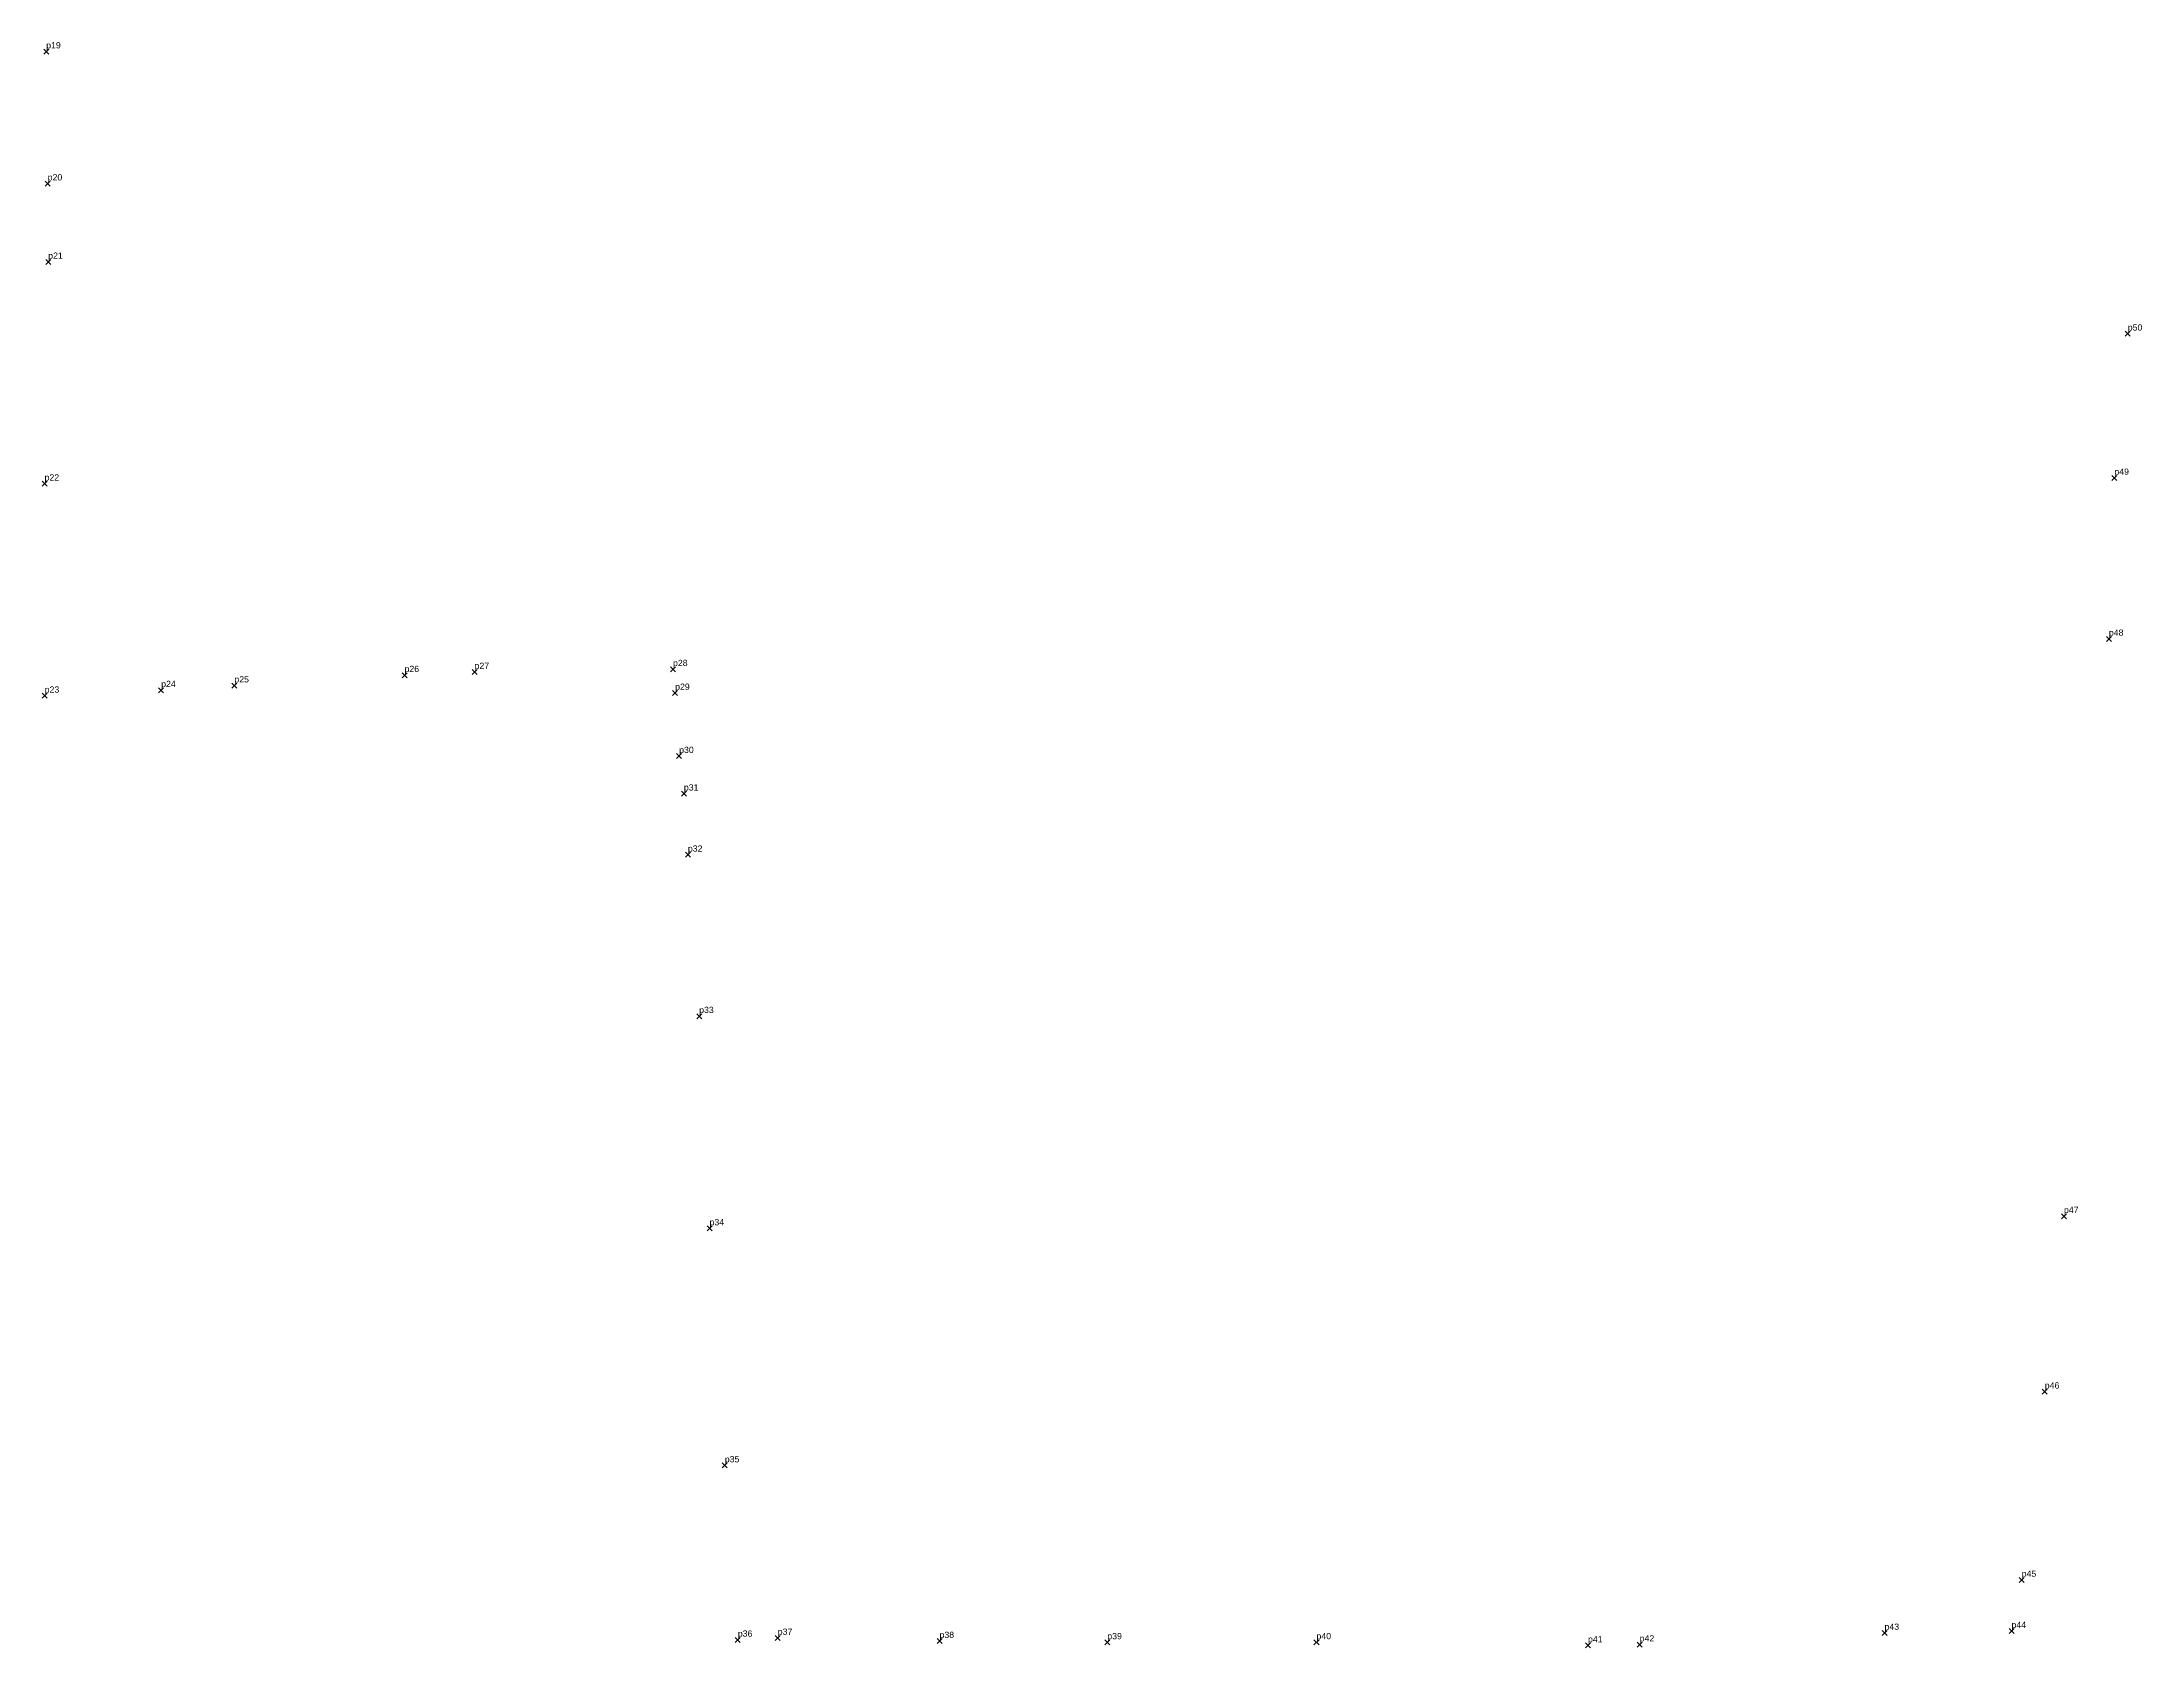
# Model space of a CAD drawing. Header units: millimetres. Extents: x 603863 to 606198, y 1299482 to 1300147.
# Drawn here: x 606026 to 606193.9, y 1299482 to 1299610.4 of the extents above; entities that cross this region are included whole.
import ezdxf

# ---------------------------------------------------------------- set-up
doc = ezdxf.new("R2010")
doc.units = ezdxf.units.MM
doc.header["$PDMODE"] = 3
doc.header["$PDSIZE"] = 0.2
doc.layers.add('Point', color=5, linetype='CONTINUOUS', lineweight=100)
doc.layers.add('Point_Name', color=1, linetype='CONTINUOUS', lineweight=100)
doc.styles.get("Standard").update_dxf_attribs({"font": 'arial.ttf', "width": 0.65})

msp = doc.modelspace()

# ---------------------------------------------------------------- linework, layer by layer
at = {"layer": 'Point'}
for p in [(606026.38, 1299609.68, 112.91), (606026.5, 1299599.12, 112.85), (606026.54, 1299592.86, 112.84), (606192.75, 1299587.12, 111.13), (606026.25, 1299575.13, 112.72), (606191.68, 1299575.59, 111.02), (606191.24, 1299562.72, 110.94), (606055.02, 1299559.82, 112.29), (606060.62, 1299560.07, 112.2), (606076.48, 1299560.3, 112.14), (606026.26, 1299558.17, 112.67), (606035.57, 1299558.62, 112.41), (606041.42, 1299558.99, 112.33), (606076.65, 1299558.4, 112.22), (606076.97, 1299553.35, 112.03), (606077.35, 1299550.35, 112.01), (606077.67, 1299545.46, 111.99), (606078.57, 1299532.56, 111.93), (606079.4, 1299515.59, 111.81), (606187.65, 1299516.57, 110.86), (606186.12, 1299502.54, 110.97), (606080.62, 1299496.64, 111.75), (606184.27, 1299487.49, 110.53), (606081.66, 1299482.7, 111.15), (606084.85, 1299482.85, 111.66), (606097.78, 1299482.6, 111.55), (606111.19, 1299482.5, 111.26), (606127.91, 1299482.5, 111.26), (606149.61, 1299482.25, 111.12), (606153.74, 1299482.32, 110.94), (606173.31, 1299483.25, 110.9), (606183.46, 1299483.4, 110.55)]:
    msp.add_point(p, dxfattribs=at)

# ---------------------------------------------------------------- texts
at = {"layer": 'Point_Name'}
for s, p in [('p19', (606026.38, 1299609.93)), ('p20', (606026.5, 1299599.37)), ('p21', (606026.54, 1299593.11)), ('p50', (606192.75, 1299587.37)), ('p49', (606191.68, 1299575.84)), ('p22', (606026.25, 1299575.38)), ('p48', (606191.24, 1299562.97)), ('p28', (606076.48, 1299560.55)), ('p24', (606035.57, 1299558.87)), ('p25', (606041.42, 1299559.24)), ('p26', (606055.02, 1299560.07)), ('p27', (606060.62, 1299560.32)), ('p23', (606026.26, 1299558.42)), ('p29', (606076.65, 1299558.65)), ('p30', (606076.97, 1299553.6)), ('p31', (606077.35, 1299550.6)), ('p32', (606077.67, 1299545.71)), ('p33', (606078.57, 1299532.81)), ('p34', (606079.4, 1299515.84)), ('p47', (606187.65, 1299516.82)), ('p46', (606186.12, 1299502.79)), ('p35', (606080.62, 1299496.89)), ('p45', (606184.27, 1299487.74)), ('p43', (606173.31, 1299483.5)), ('p44', (606183.46, 1299483.65)), ('p36', (606081.66, 1299482.95)), ('p37', (606084.85, 1299483.1)), ('p38', (606097.78, 1299482.85)), ('p39', (606111.19, 1299482.75)), ('p40', (606127.91, 1299482.75)), ('p41', (606149.61, 1299482.5)), ('p42', (606153.74, 1299482.57))]:
    msp.add_text(s, height=0.5, dxfattribs=at).set_placement(p)

doc.saveas('drawing.dxf')
